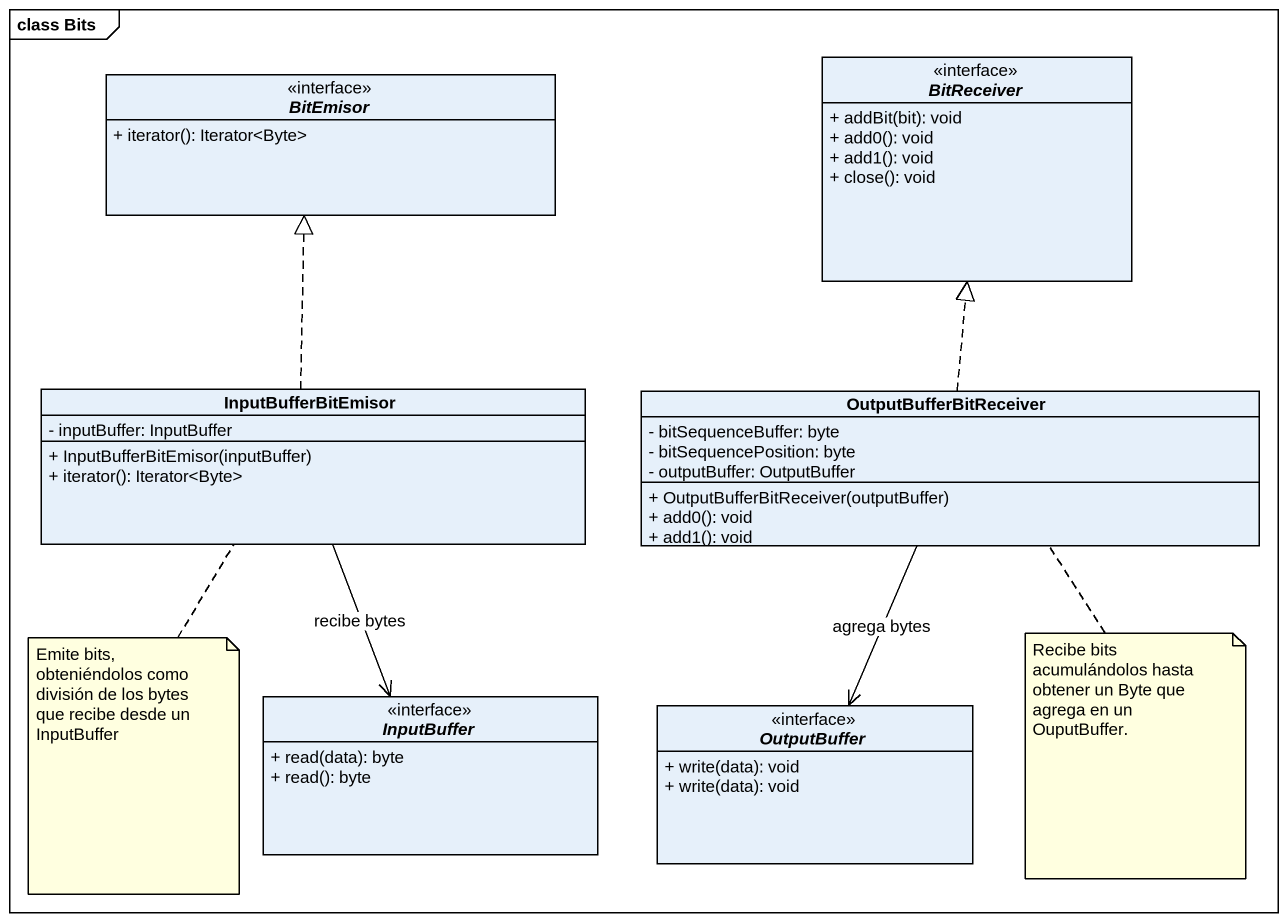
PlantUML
@startuml
mainframe class Bits
hide circle
hide empty members
skinparam classAttributeIconSize 0
interface BitEmisor <<interface>> {
  + iterator(): Iterator<Byte>
}
interface BitReceiver <<interface>> {
  + addBit(bit): void
  + add0(): void
  + add1(): void
  + close(): void
}
class InputBufferBitEmisor {
  - inputBuffer: InputBuffer
  + InputBufferBitEmisor(inputBuffer)
  + iterator(): Iterator<Byte>
}
class OutputBufferBitReceiver {
  - bitSequenceBuffer: byte
  - bitSequencePosition: byte
  - outputBuffer: OutputBuffer
  + OutputBufferBitReceiver(outputBuffer)
  + add0(): void
  + add1(): void
}
interface InputBuffer <<interface>> {
  + read(data): byte
  + read(): byte
}
interface OutputBuffer <<interface>> {
  + write(data): void
  + write(data): void
}
InputBufferBitEmisor .up.|> BitEmisor
InputBufferBitEmisor --> InputBuffer : recibe bytes
OutputBufferBitReceiver .up.|> BitReceiver
OutputBufferBitReceiver --> OutputBuffer : agrega bytes
note bottom of InputBufferBitEmisor : Emite bits, obteniéndolos como división de los bytes que recibe desde un InputBuffer
note bottom of OutputBufferBitReceiver : Recibe bits acumulándolos hasta obtener un Byte que agrega en un OuputBuffer.
@enduml
